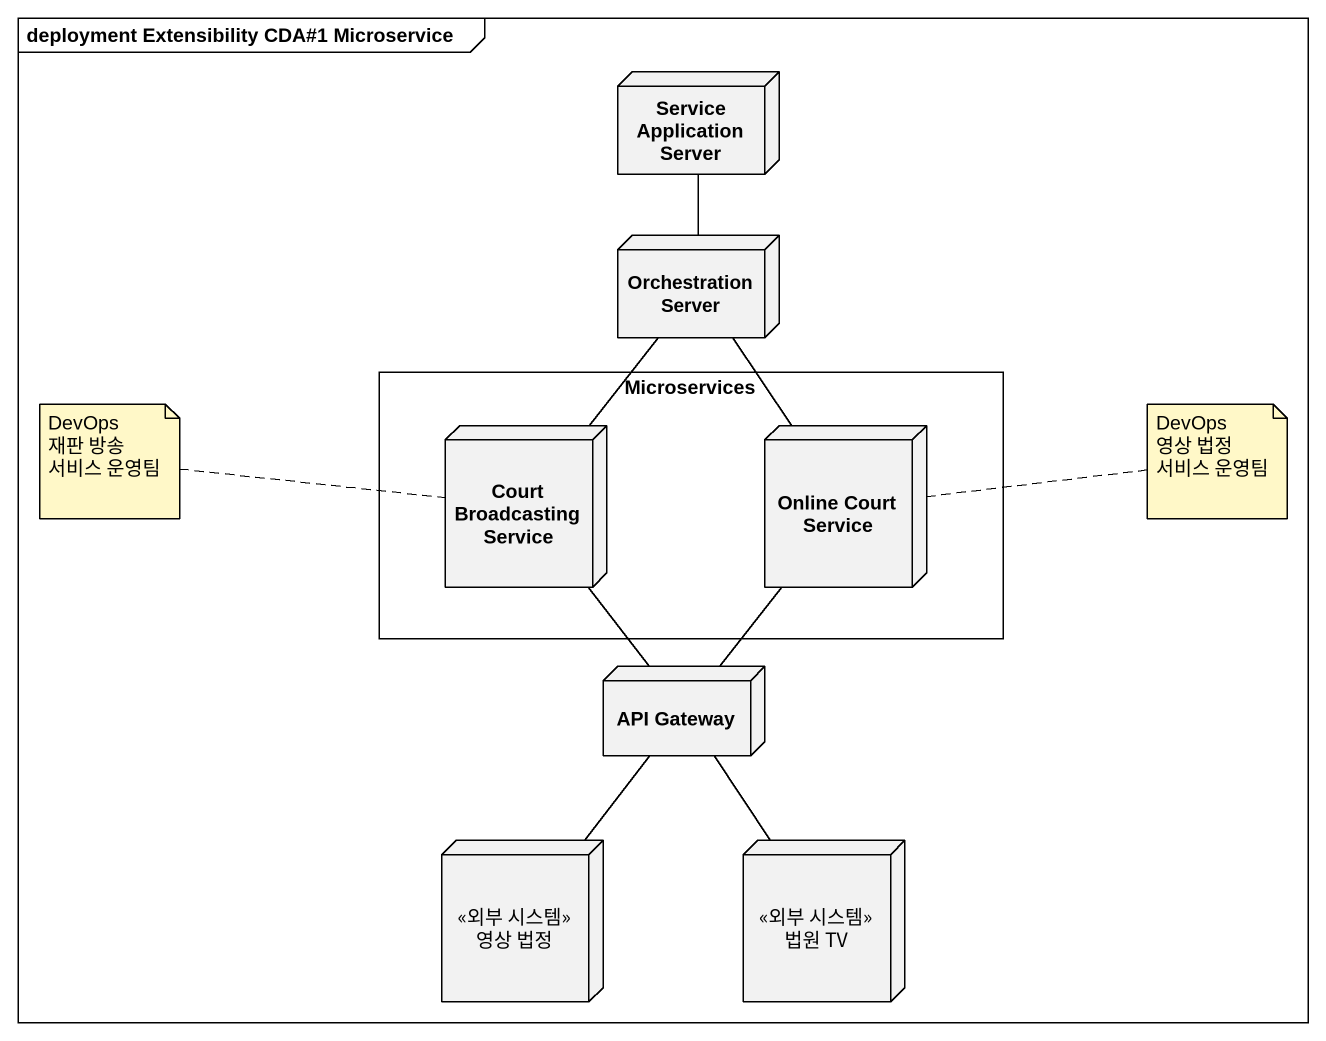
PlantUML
@startuml
mainframe deployment Extensibility CDA#1 Microservice
node "Service Application Server" as Service_Application_Server
node "Orchestration Server" as Orchestration_Server
rectangle Microservices {
  node "Court Broadcasting Service" as Court_Broadcasting_Service
  node "Online Court Service" as Online_Court_Service
}
node "API Gateway" as API_Gateway
node "<<외부 시스템>> 영상 법정" as 외부_시스템_영상_법정
node "<<외부 시스템>> 법원 TV" as 외부_시스템_법원_TV
Service_Application_Server -- Orchestration_Server
Orchestration_Server -- Court_Broadcasting_Service
Orchestration_Server -- Online_Court_Service
Court_Broadcasting_Service -- API_Gateway
Online_Court_Service -- API_Gateway
외부_시스템_영상_법정 -up- API_Gateway
외부_시스템_법원_TV -up- API_Gateway
note left of Court_Broadcasting_Service
  DevOps
  재판 방송 서비스 운영팀
end note
note right of Online_Court_Service
  DevOps
  영상 법정 서비스 운영팀
end note
@enduml
